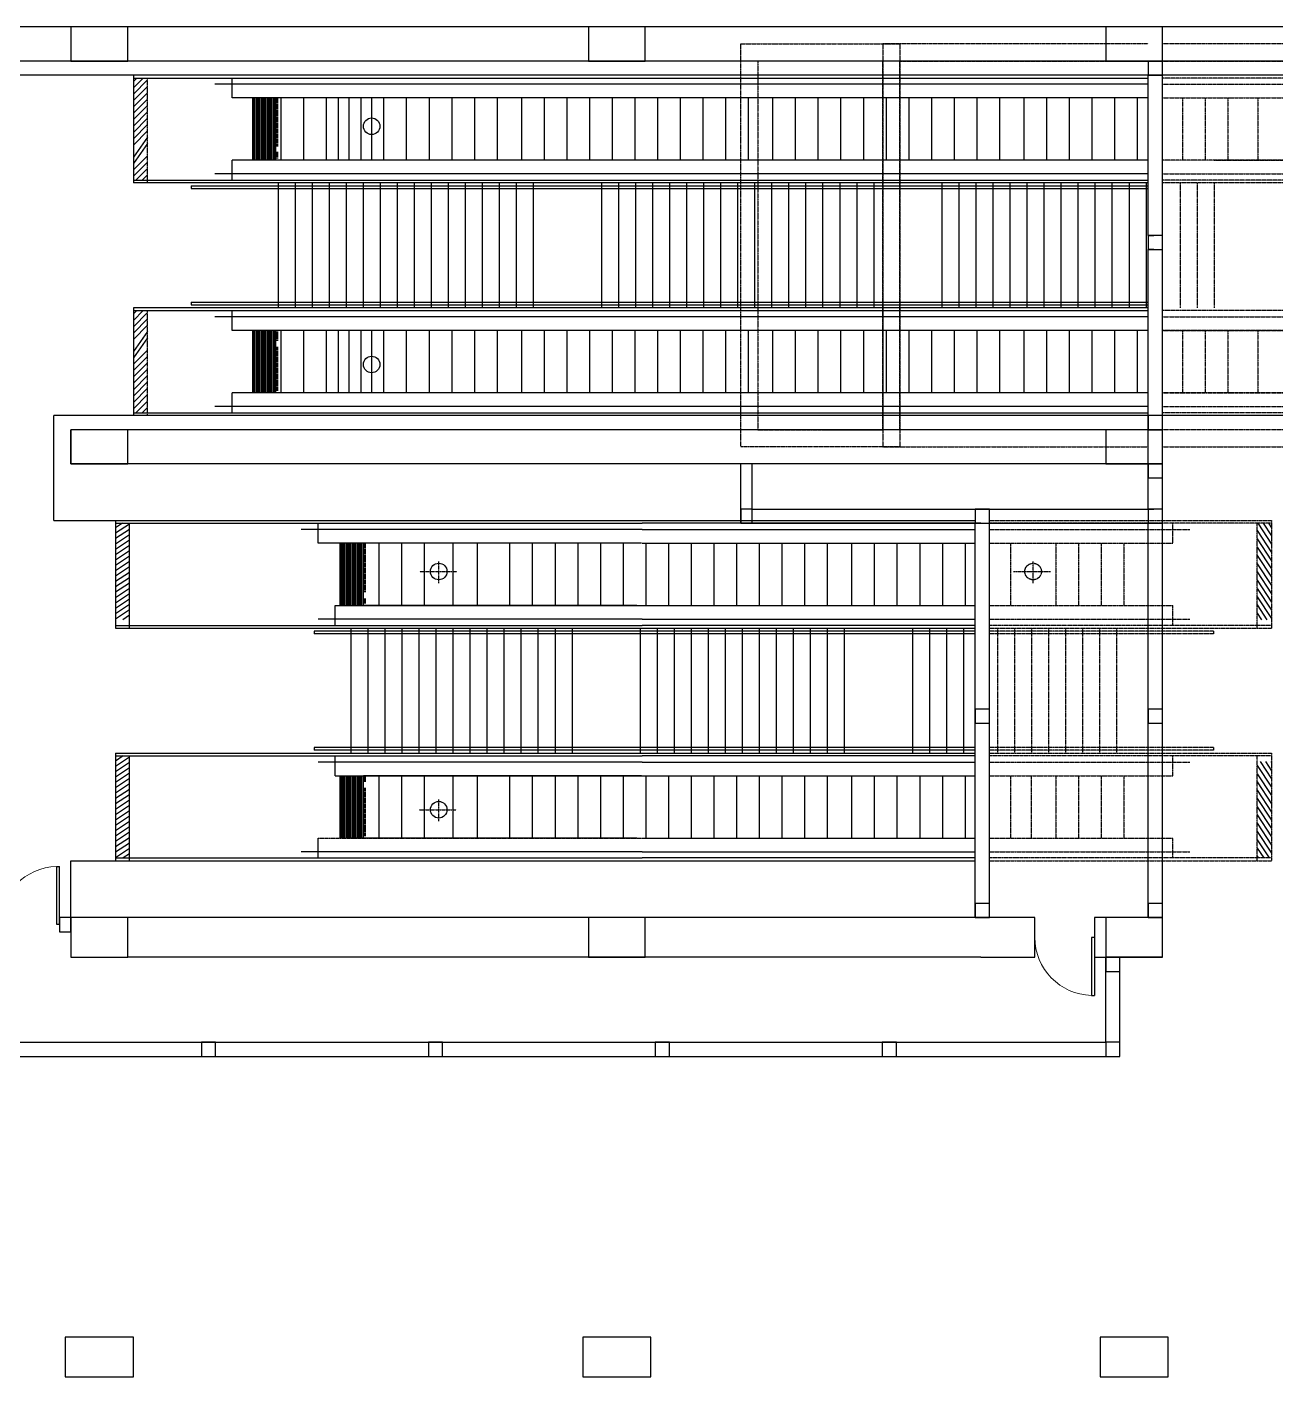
# Model space of a CAD drawing. Header units: metres. Extents: x -107920 to 223280, y -14950 to 38746.
# Drawn here: x 36105 to 58121, y 9950 to 33750 of the extents above; entities that cross this region are included whole.
import ezdxf

# ---------------------------------------------------------------- set-up
doc = ezdxf.new("R2010")
doc.units = ezdxf.units.M
doc.linetypes.add('CENTER', pattern=[2, 1.25, -0.25, 0.25, -0.25])
doc.linetypes.add('DASH', pattern=[0.35, 0.25, -0.1])
for name, color, linetype in [('06A_结构柱', 4, 'Continuous'), ('07_结构墙体', 4, 'Continuous'), ('07A_墙体', 4, 'Continuous'), ('07A_结构墙', 5, 'Continuous'), ('0BV3', 3, 'Continuous'), ('10A_扶手栏杆', 220, 'Continuous'), ('10A_楼梯', 85, 'Continuous'), ('10A_自动扶梯', 190, 'Continuous'), ('14A_离壁墙、装修线', 150, 'Continuous'), ('center', 252, 'CENTER'), ('HATCH', 8, 'Continuous'), ('WALL', 5, 'Continuous')]:
    doc.layers.add(name, color=color, linetype=linetype)

msp = doc.modelspace()

# ---------------------------------------------------------------- linework, layer by layer
for p, q in [((36628, 18949), (36680, 18949)), ((36628, 17925), (36628, 18949)), ((36680, 17925), (36680, 18949)), ((36680, 17925), (36628, 17925)), ((54868, 17700), (54867, 16676)), ((54920, 17700), (54868, 17700)), ((54920, 17700), (54920, 16676)), ((54867, 16676), (54920, 16676))]:
    msp.add_line(p, q)
at = {"lineweight": 13}
msp.add_ellipse((36654, 17925), major_axis=(724, 724), ratio=1, start_param=0.811042, end_param=2.356194, dxfattribs=at)
at = {"lineweight": 13, "extrusion": (0, 0, -1)}
msp.add_ellipse((54894, 17700), major_axis=(-724, 724), ratio=1, start_param=3.952649, end_param=5.497801, dxfattribs=at)
at = {"layer": '06A_结构柱'}
for p, q in [((37880, 33750, 0), (36880, 33750, 0)), ((36880, 33750, 0), (36880, 33150, 0)), ((37880, 33150, 0), (37880, 33750, 0)), ((47000, 33750, 0), (46000, 33750, 0)), ((46000, 33750, 0), (46000, 33150, 0)), ((47000, 33150, 0), (47000, 33750, 0)), ((56120, 33750, 0), (55120, 33750, 0)), ((55120, 33750, 0), (55120, 33150, 0)), ((56120, 33150, 0), (56120, 33750, 0)), ((36880, 33150, 0), (37880, 33150, 0)), ((46000, 33150, 0), (47000, 33150, 0)), ((55120, 33150, 0), (56120, 33150, 0)), ((56120, 33150), (55870, 33150)), ((55870, 33150), (55870, 32900)), ((56120, 32900), (56120, 33150)), ((55870, 32900), (56120, 32900)), ((56120, 30075), (55870, 30075)), ((55870, 30075), (55870, 29825)), ((56120, 29825), (56120, 30075)), ((55870, 29825), (56120, 29825)), ((56120, 26900), (55870, 26900)), ((55870, 26900), (55870, 26650)), ((56120, 26650), (56120, 26900)), ((37880, 26650, 0), (36880, 26650, 0)), ((36880, 26650, 0), (36880, 26050, 0)), ((37880, 26050, 0), (37880, 26650, 0)), ((56120, 26650, 0), (55120, 26650, 0)), ((55120, 26650, 0), (55120, 26050, 0)), ((55870, 26650), (56120, 26650)), ((56120, 26050, 0), (56120, 26650, 0)), ((36880, 26050, 0), (37880, 26050, 0)), ((55120, 26050, 0), (56120, 26050, 0)), ((56120, 26050), (55870, 26050)), ((55870, 26050), (55870, 25800)), ((56120, 25800), (56120, 26050)), ((55870, 25800), (56120, 25800)), ((48889, 25250), (48689, 25250)), ((48689, 25250), (48689, 25000)), ((48889, 25000), (48889, 25250)), ((53070, 25250), (52820, 25250)), ((52820, 25250), (52820, 25000)), ((53070, 25000), (53070, 25250)), ((56120, 25250), (55870, 25250)), ((55870, 25250), (55870, 25000)), ((56120, 25000), (56120, 25250)), ((48689, 25000), (48889, 25000)), ((52820, 25000), (53070, 25000)), ((55870, 25000), (56120, 25000)), ((53070, 21725), (52820, 21725)), ((52820, 21725), (52820, 21475)), ((53070, 21475), (53070, 21725)), ((56120, 21725), (55870, 21725)), ((55870, 21725), (55870, 21475)), ((56120, 21475), (56120, 21725)), ((52820, 21475), (53070, 21475)), ((55870, 21475), (56120, 21475)), ((53070, 18300), (52820, 18300)), ((52820, 18300), (52820, 18050)), ((53070, 18050), (53070, 18300)), ((56120, 18300), (55870, 18300)), ((55870, 18300), (55870, 18050)), ((56120, 18050), (56120, 18300)), ((36880, 18050), (36680, 18050)), ((36680, 18050), (36680, 17800)), ((36880, 17800), (36880, 18050)), ((37880, 18050, 0), (36880, 18050, 0)), ((36880, 18050, 0), (36880, 17350, 0)), ((37880, 17350, 0), (37880, 18050, 0)), ((47000, 18050, 0), (46000, 18050, 0)), ((46000, 18050, 0), (46000, 17350, 0)), ((47000, 17350, 0), (47000, 18050, 0)), ((52820, 18050), (53070, 18050)), ((56120, 18050, 0), (55120, 18050, 0)), ((55120, 18050, 0), (55120, 17350, 0)), ((55870, 18050), (56120, 18050)), ((56120, 17350, 0), (56120, 18050, 0)), ((36680, 17800), (36880, 17800)), ((36880, 17350, 0), (37880, 17350, 0)), ((46000, 17350, 0), (47000, 17350, 0)), ((55370, 17350), (55120, 17350)), ((55120, 17350), (55120, 17100)), ((55120, 17350, 0), (56120, 17350, 0)), ((55370, 17100), (55370, 17350)), ((55120, 17100), (55370, 17100)), ((39430, 15850), (39180, 15850)), ((39180, 15850), (39180, 15600)), ((39430, 15600), (39430, 15850)), ((43430, 15850), (43180, 15850)), ((43180, 15850), (43180, 15600)), ((43430, 15600), (43430, 15850)), ((47430, 15850), (47180, 15850)), ((47180, 15850), (47180, 15600)), ((47430, 15600), (47430, 15850)), ((51430, 15850), (51180, 15850)), ((51180, 15850), (51180, 15600)), ((51430, 15600), (51430, 15850)), ((55370, 15850), (55120, 15850)), ((55120, 15850), (55120, 15600)), ((55370, 15600), (55370, 15850)), ((39180, 15600), (39430, 15600)), ((43180, 15600), (43430, 15600)), ((47180, 15600), (47430, 15600)), ((51180, 15600), (51430, 15600)), ((55120, 15600), (55370, 15600)), ((37980, 10650, 0), (36780, 10650, 0)), ((36780, 10650, 0), (36780, 9950, 0)), ((37980, 9950, 0), (37980, 10650, 0)), ((47100, 10650, 0), (45900, 10650, 0)), ((45900, 10650, 0), (45900, 9950, 0)), ((47100, 9950, 0), (47100, 10650, 0)), ((56220, 10650, 0), (55020, 10650, 0)), ((55020, 10650, 0), (55020, 9950, 0)), ((56220, 9950, 0), (56220, 10650, 0)), ((36780, 9950, 0), (37980, 9950, 0)), ((45900, 9950, 0), (47100, 9950, 0)), ((55020, 9950, 0), (56220, 9950, 0))]:
    msp.add_line(p, q, dxfattribs=at)
at = {"layer": '07_结构墙体', "linetype": 'DASH'}
for p, q in [((55870, 33450), (51189, 33450)), ((51189, 33450), (51189, 26350)), ((51489, 26650), (51489, 33150)), ((51489, 33150), (55870, 33150)), ((55870, 26650), (51489, 26650)), ((51189, 26350), (55870, 26350))]:
    msp.add_line(p, q, dxfattribs=at)
at = {"layer": '07_结构墙体', "color": 8, "linetype": 'DASH'}
for p, q in [((67189, 33450), (56120, 33450)), ((56120, 33150), (67189, 33150)), ((67189, 26650), (56120, 26650)), ((56120, 26350), (67189, 26350))]:
    msp.add_line(p, q, dxfattribs=at)
at = {"layer": '07A_墙体', "linetype": 'DASH'}
for p, q in [((48689, 26350), (48689, 33450)), ((48689, 33450), (51489, 33450)), ((51489, 33450), (51489, 26350)), ((51189, 33150), (48989, 33150)), ((48989, 33150), (48989, 26650)), ((51189, 26650), (51189, 33150)), ((51489, 26650), (51489, 29350)), ((51189, 29050), (51189, 26650)), ((48989, 28900), (48989, 28900)), ((48989, 26650), (51189, 26650)), ((50174, 26650, 4000), (51189, 26650)), ((48689, 26350), (48689, 26350)), ((51489, 26350), (48689, 26350))]:
    msp.add_line(p, q, dxfattribs=at)
at = {"layer": '07A_墙体'}
for p, q in [((55870, 33150), (55870, 33150)), ((55870, 33150), (55970, 33150)), ((55870, 33150), (55870, 33150)), ((56120, 33050), (56120, 33150)), ((55870, 30075), (55870, 32900)), ((55970, 32900), (55870, 32900)), ((55870, 32900), (55870, 32900)), ((56120, 29975), (56120, 33050)), ((55870, 30075), (55970, 30075)), ((55970, 29825), (55870, 29825)), ((55870, 26050), (55870, 29825)), ((56120, 26050), (56120, 29975)), ((48689, 25250), (48689, 26050)), ((48889, 25250), (48889, 26050)), ((55870, 26050), (55870, 26050)), ((55870, 25800), (55870, 26050)), ((55870, 26050), (55870, 26050)), ((56120, 25950), (56120, 26050)), ((56120, 25150), (56120, 25950)), ((55870, 25250), (55870, 25800)), ((55870, 25800), (55870, 25800)), ((48689, 25000), (48689, 25250)), ((48889, 25250), (52820, 25250)), ((52920, 25250), (52820, 25250)), ((52820, 25250), (52920, 25250)), ((52920, 25250), (55870, 25250)), ((55870, 25250), (55870, 25250)), ((55870, 25250), (55970, 25250)), ((48789, 25000), (48689, 25000)), ((48789, 25000), (52820, 25000)), ((52920, 25000), (52820, 25000)), ((52820, 18050), (52820, 25000)), ((53070, 25000), (55870, 25000)), ((53070, 18050), (53070, 25000)), ((55970, 25000), (55870, 25000)), ((55870, 25000), (55870, 25000)), ((55870, 18050), (55870, 25000)), ((56120, 18050), (56120, 25150)), ((36880, 18050), (36680, 18050)), ((36680, 18050), (36680, 17800)), ((36880, 17800), (36880, 18050)), ((36680, 17800), (36880, 17800)), ((55120, 15850), (55120, 17350)), ((55370, 15600), (55370, 17350)), ((35430, 15850), (55120, 15850)), ((35280, 15600), (55370, 15600))]:
    msp.add_line(p, q, dxfattribs=at)
at = {"layer": '07A_结构墙'}
for p, q in [((55970, 33750), (19540, 33750)), ((77910, 33750), (55970, 33750)), ((55970, 33150), (19540, 33150)), ((77910, 33150), (55970, 33150)), ((48789, 26650), (36880, 26650)), ((36880, 26050), (36880, 26650)), ((55870, 26650), (48789, 26650)), ((48789, 26050), (36880, 26050)), ((55870, 26050), (48789, 26050))]:
    msp.add_line(p, q, dxfattribs=at)
at = {"layer": '0BV3'}
for p, q in [((41620, 24650, 0), (41620, 23550, 0)), ((41620, 20550, 0), (41620, 19450, 0))]:
    msp.add_line(p, q, dxfattribs=at)
at = {"layer": '10A_扶手栏杆', "lineweight": -2, "extrusion": (-3.1856e-10, -0.000307493, 1)}
for p, q in [((39000, 30950, 0), (55870, 30950, 0)), ((39000, 30950, 0), (39000, 30900, 0)), ((39000, 30900, 0), (55870, 30900, 0)), ((39000, 28900, 0), (55870, 28900, 0)), ((39000, 28900, 0), (39000, 28850, 0)), ((39000, 28850, 0), (55870, 28850, 0))]:
    msp.add_line(p, q, dxfattribs=at)
at = {"layer": '10A_扶手栏杆', "lineweight": -2, "extrusion": (3.14315e-10, -0.000307493, 1)}
for p, q in [((43897, 23100, 0), (41168, 23100, 0)), ((52820, 23100, 0), (43897, 23100, 0)), ((43897, 23050, 0), (41168, 23050, 0)), ((52820, 23050, 0), (43897, 23050, 0)), ((43897, 21050, 0), (41168, 21050, 0)), ((43897, 21000, 0), (41168, 21000, 0)), ((52820, 21050, 0), (43897, 21050, 0)), ((52820, 21000, 0), (43897, 21000, 0))]:
    msp.add_line(p, q, dxfattribs=at)
at = {"layer": '10A_扶手栏杆', "lineweight": -2}
for p, q in [((41168, 23100, 0), (41168, 23050, 0)), ((41168, 21050, 0), (41168, 21000, 0))]:
    msp.add_line(p, q, dxfattribs=at)
at = {"layer": '10A_扶手栏杆', "color": 8, "linetype": 'DASH', "lineweight": -2, "extrusion": (3.14315e-10, -0.000307493, 1)}
for p, q in [((57020, 23100, 0), (53070, 23100, 0)), ((53212, 23150, 0), (53212, 20950, 0)), ((53512, 23150, 0), (53512, 20950, 0)), ((53812, 23150, 0), (53812, 20950, 0)), ((54112, 23150, 0), (54112, 20950, 0)), ((54412, 23150, 0), (54412, 20950, 0)), ((54712, 23150, 0), (54712, 20950, 0)), ((55012, 23150, 0), (55012, 20950, 0)), ((55312, 23150, 0), (55312, 20950, 0)), ((57020, 23100, 0), (57020, 23050, 0)), ((57020, 23050, 0), (53070, 23050, 0)), ((57020, 21050, 0), (53070, 21050, 0)), ((57020, 21000, 0), (53070, 21000, 0)), ((57020, 21050, 0), (57020, 21000, 0))]:
    msp.add_line(p, q, dxfattribs=at)
at = {"layer": '10A_扶手栏杆', "color": 8, "linetype": 'DASH', "lineweight": -2}
for p, q in [((53070, 20950, 0), (55110, 20950, 0)), ((53070, 20950, 0), (58040, 20950, 0)), ((58040, 20950, 0), (58040, 19050, 0)), ((58040, 20900, 0), (53070, 20900, 0)), ((53070, 20790, 0), (56603, 20790, 0)), ((56301, 20550, 0), (56301, 20900, 0)), ((57790, 19050, 0), (57790, 20900, 0)), ((53070, 20550, 0), (56301, 20550, 0)), ((53070, 20550, 0), (54979, 20550, 0)), ((53440, 20550, 0), (53440, 19450, 0)), ((53808, 20550, 0), (53808, 19450, 0)), ((54240, 20550, 0), (54240, 19450, 0)), ((54640, 20550, 0), (54640, 19450, 0)), ((55040, 20550, 0), (55040, 19450, 0)), ((55440, 20550, 0), (55440, 19450, 0)), ((53070, 19450, 0), (56301, 19450, 0)), ((53070, 19450, 0), (54980, 19450, 0)), ((56301, 19100, 0), (56301, 19450, 0)), ((53070, 19210, 0), (56603, 19210, 0)), ((58040, 19100, 0), (53070, 19100, 0)), ((53070, 19050, 0), (58040, 19050, 0))]:
    msp.add_line(p, q, dxfattribs=at)
at = {"layer": '10A_扶手栏杆', "color": 8, "linetype": 'Continuous', "lineweight": -2}
for p, q in [((57790, 20732, 0), (58040, 20347, 0)), ((57841, 20800, 0), (58040, 20493, 0)), ((57935, 20800, 0), (58040, 20638, 0)), ((58030, 20800, 0), (58040, 20784, 0)), ((57790, 20586, 0), (58040, 20201, 0)), ((57790, 20440, 0), (58040, 20056, 0)), ((57790, 20295, 0), (58040, 19910, 0)), ((57790, 20149, 0), (58040, 19764, 0)), ((57790, 20003, 0), (58040, 19619, 0)), ((57790, 19858, 0), (58040, 19473, 0)), ((57790, 19712, 0), (58040, 19327, 0)), ((57790, 19566, 0), (58040, 19182, 0)), ((57790, 19421, 0), (57999, 19100, 0)), ((57790, 19275, 0), (57904, 19100, 0)), ((57790, 19129, 0), (57809, 19100, 0))]:
    msp.add_line(p, q, dxfattribs=at)
at = {"layer": '10A_楼梯', "color": 252}
for p, q in [((67189, 32900, 0), (19990, 32900, 0)), ((67189, 32900, 0), (19990, 32900, 0)), ((67189, 26900, 0), (56120, 26900, 0)), ((67189, 26900, 0), (56120, 26900, 0))]:
    msp.add_line(p, q, dxfattribs=at)
at = {"layer": '10A_楼梯', "lineweight": -2, "extrusion": (-3.1856e-10, -0.000307493, 1)}
for p, q in [((40530, 31000, 0), (40530, 28800, 0)), ((40530, 31000, 0), (40530, 28800, 0)), ((40830, 31000, 0), (40830, 28800, 0)), ((41130, 31000, 0), (41130, 28800, 0)), ((41430, 31000, 0), (41430, 28800, 0)), ((41730, 31000, 0), (41730, 28800, 0)), ((42030, 31000, 0), (42030, 28800, 0)), ((42330, 31000, 0), (42330, 28800, 0)), ((42630, 31000, 0), (42630, 28800, 0)), ((42930, 31000, 0), (42930, 28800, 0)), ((43230, 31000, 0), (43230, 28800, 0)), ((43530, 31000, 0), (43530, 28800, 0)), ((43830, 31000, 0), (43830, 28800, 0)), ((44130, 31000, 0), (44130, 28800, 0)), ((44430, 31000, 0), (44430, 28800, 0)), ((44730, 31000, 0), (44730, 28800, 0)), ((45030, 31000, 0), (45030, 28800, 0)), ((46230, 31000, 0), (46230, 28800, 0)), ((46230, 31000, 0), (46230, 28800, 0)), ((46530, 31000, 0), (46530, 28800, 0)), ((46830, 31000, 0), (46830, 28800, 0)), ((47130, 31000, 0), (47130, 28800, 0)), ((47430, 31000, 0), (47430, 28800, 0)), ((47730, 31000, 0), (47730, 28800, 0)), ((48030, 31000, 0), (48030, 28800, 0)), ((48330, 31000, 0), (48330, 28800, 0)), ((48630, 31000, 0), (48630, 28800, 0)), ((48930, 31000, 0), (48930, 28800, 0)), ((49230, 31000, 0), (49230, 28800, 0)), ((49530, 31000, 0), (49530, 28800, 0)), ((49830, 31000, 0), (49830, 28800, 0)), ((50130, 31000, 0), (50130, 28800, 0)), ((50430, 31000, 0), (50430, 28800, 0)), ((50730, 31000, 0), (50730, 28800, 0)), ((51030, 31000, 0), (51030, 28800, 0)), ((52230, 31000, 0), (52230, 28800, 0)), ((52230, 31000, 0), (52230, 28800, 0)), ((52530, 31000, 0), (52530, 28800, 0)), ((52830, 31000, 0), (52830, 28800, 0)), ((53130, 31000, 0), (53130, 28800, 0)), ((53430, 31000, 0), (53430, 28800, 0)), ((53730, 31000, 0), (53730, 28800, 0)), ((54030, 31000, 0), (54030, 28800, 0)), ((54330, 31000, 0), (54330, 28800, 0)), ((54630, 31000, 0), (54630, 28800, 0)), ((54930, 31000, 0), (54930, 28800, 0)), ((55230, 31000, 0), (55230, 28800, 0)), ((55530, 31000, 0), (55530, 28800, 0)), ((55830, 31000, 0), (55830, 28800, 0))]:
    msp.add_line(p, q, dxfattribs=at)
at = {"layer": '10A_楼梯', "color": 252, "linetype": 'DASH', "lineweight": -2, "extrusion": (-3.1856e-10, -0.000307493, 1)}
for p, q in [((56430, 31000, 0), (56430, 28800, 0)), ((56730, 31000, 0), (56730, 28800, 0)), ((57030, 31000, 0), (57030, 28800, 0))]:
    msp.add_line(p, q, dxfattribs=at)
at = {"layer": '10A_楼梯', "lineweight": -2, "extrusion": (3.14315e-10, -0.000307493, 1)}
for p, q in [((41812, 23150, 0), (41812, 20950, 0)), ((42112, 23150, 0), (42112, 20950, 0)), ((42412, 23150, 0), (42412, 20950, 0)), ((42712, 23150, 0), (42712, 20950, 0)), ((43012, 23150, 0), (43012, 20950, 0)), ((43312, 23150, 0), (43312, 20950, 0)), ((43612, 23150, 0), (43612, 20950, 0)), ((43912, 23150, 0), (43912, 20950, 0)), ((44212, 23150, 0), (44212, 20950, 0)), ((44512, 23150, 0), (44512, 20950, 0)), ((44812, 23150, 0), (44812, 20950, 0)), ((45112, 23150, 0), (45112, 20950, 0)), ((45412, 23150, 0), (45412, 20950, 0)), ((45712, 23150, 0), (45712, 20950, 0)), ((46912, 23150, 0), (46912, 20950, 0)), ((47212, 23150, 0), (47212, 20950, 0)), ((47512, 23150, 0), (47512, 20950, 0)), ((47812, 23150, 0), (47812, 20950, 0)), ((48112, 23150, 0), (48112, 20950, 0)), ((48412, 23150, 0), (48412, 20950, 0)), ((48712, 23150, 0), (48712, 20950, 0)), ((49012, 23150, 0), (49012, 20950, 0)), ((49312, 23150, 0), (49312, 20950, 0)), ((49612, 23150, 0), (49612, 20950, 0)), ((49912, 23150, 0), (49912, 20950, 0)), ((50212, 23150, 0), (50212, 20950, 0)), ((50512, 23150, 0), (50512, 20950, 0)), ((51712, 23150, 0), (51712, 20950, 0)), ((52012, 23150, 0), (52012, 20950, 0)), ((52312, 23150, 0), (52312, 20950, 0)), ((52612, 23150, 0), (52612, 20950, 0))]:
    msp.add_line(p, q, dxfattribs=at)
at = {"layer": '10A_自动扶梯'}
for p, q in [((55920, 32900, 0), (37980, 32900, 0)), ((37980, 32900, 0), (37980, 31000, 0)), ((37980, 32850, 0), (55870, 32850, 0)), ((39719, 32500, 0), (39719, 32850, 0)), ((55920, 32900, 0), (40910, 32900, 0)), ((55870, 32740, 0), (39417, 32740, 0)), ((55870, 32500, 0), (39719, 32500, 0)), ((40580, 32500, 0), (40580, 31400, 0)), ((40980, 32500, 0), (40980, 31400, 0)), ((55870, 32500, 0), (41041, 32500, 0)), ((41380, 32500, 0), (41380, 31400, 0)), ((41591, 32500, 0), (41591, 31400, 0)), ((41780, 32500, 0), (41780, 31400, 0)), ((41991, 32500, 0), (41991, 31400, 0)), ((42180, 32500, 0), (42180, 31400, 0)), ((42391, 32500, 0), (42391, 31400, 0)), ((42791, 32500, 0), (42791, 31400, 0)), ((43191, 32500, 0), (43191, 31400, 0)), ((43591, 32500, 0), (43591, 31400, 0)), ((43991, 32500, 0), (43991, 31400, 0)), ((44391, 32500, 0), (44391, 31400, 0)), ((44819, 32500, 0), (44819, 31400, 0)), ((45219, 32500, 0), (45219, 31400, 0)), ((45619, 32500, 0), (45619, 31400, 0)), ((46019, 32500, 0), (46019, 31400, 0)), ((46419, 32500, 0), (46419, 31400, 0)), ((46819, 32500, 0), (46819, 31400, 0)), ((47219, 32500, 0), (47219, 31400, 0)), ((47619, 32500, 0), (47619, 31400, 0)), ((48019, 32500, 0), (48019, 31400, 0)), ((48419, 32500, 0), (48419, 31400, 0)), ((48819, 32500, 0), (48819, 31400, 0)), ((49247, 32500, 0), (49247, 31400, 0)), ((49647, 32500, 0), (49647, 31400, 0)), ((50047, 32500, 0), (50047, 31400, 0)), ((50447, 32500, 0), (50447, 31400, 0)), ((50847, 32500, 0), (50847, 31400, 0)), ((51247, 32500, 0), (51247, 31400, 0)), ((51647, 32500, 0), (51647, 31400, 0)), ((52047, 32500, 0), (52047, 31400, 0)), ((52447, 32500, 0), (52447, 31400, 0)), ((52847, 32500, 0), (52847, 31400, 0)), ((53247, 32500, 0), (53247, 31400, 0)), ((53674, 32500, 0), (53674, 31400, 0)), ((54074, 32500, 0), (54074, 31400, 0)), ((54474, 32500, 0), (54474, 31400, 0)), ((54874, 32500, 0), (54874, 31400, 0)), ((55274, 32500, 0), (55274, 31400, 0)), ((55674, 32500, 0), (55674, 31400, 0)), ((55870, 31400, 0), (39719, 31400, 0)), ((39719, 31050, 0), (39719, 31400, 0)), ((55870, 31400, 0), (41040, 31400, 0)), ((37980, 31050, 0), (55870, 31050, 0)), ((55870, 31000, 0), (37980, 31000, 0)), ((55870, 31160, 0), (39417, 31160, 0)), ((55870, 28800, 0), (37980, 28800, 0)), ((37980, 28800, 0), (37980, 26900, 0)), ((55870, 28800, 0), (40910, 28800, 0)), ((37980, 28750, 0), (55870, 28750, 0)), ((55870, 28640, 0), (39417, 28640, 0)), ((39719, 28400, 0), (39719, 28750, 0)), ((55870, 28400, 0), (39719, 28400, 0)), ((40580, 28400, 0), (40580, 27300, 0)), ((40980, 28400, 0), (40980, 27300, 0)), ((55870, 28400, 0), (41041, 28400, 0)), ((41380, 28400, 0), (41380, 27300, 0)), ((41591, 28400, 0), (41591, 27300, 0)), ((41780, 28400, 0), (41780, 27300, 0)), ((41991, 28400, 0), (41991, 27300, 0)), ((42180, 28400, 0), (42180, 27300, 0)), ((42391, 28400, 0), (42391, 27300, 0)), ((42791, 28400, 0), (42791, 27300, 0)), ((43191, 28400, 0), (43191, 27300, 0)), ((43591, 28400, 0), (43591, 27300, 0)), ((43991, 28400, 0), (43991, 27300, 0)), ((44391, 28400, 0), (44391, 27300, 0)), ((44819, 28400, 0), (44819, 27300, 0)), ((45219, 28400, 0), (45219, 27300, 0)), ((45619, 28400, 0), (45619, 27300, 0)), ((46019, 28400, 0), (46019, 27300, 0)), ((46419, 28400, 0), (46419, 27300, 0)), ((46819, 28400, 0), (46819, 27300, 0)), ((47219, 28400, 0), (47219, 27300, 0)), ((47619, 28400, 0), (47619, 27300, 0)), ((48019, 28400, 0), (48019, 27300, 0)), ((48419, 28400, 0), (48419, 27300, 0)), ((48819, 28400, 0), (48819, 27300, 0)), ((49247, 28400, 0), (49247, 27300, 0)), ((49647, 28400, 0), (49647, 27300, 0)), ((50047, 28400, 0), (50047, 27300, 0)), ((50447, 28400, 0), (50447, 27300, 0)), ((50847, 28400, 0), (50847, 27300, 0)), ((51247, 28400, 0), (51247, 27300, 0)), ((51647, 28400, 0), (51647, 27300, 0)), ((52047, 28400, 0), (52047, 27300, 0)), ((52447, 28400, 0), (52447, 27300, 0)), ((52847, 28400, 0), (52847, 27300, 0)), ((53247, 28400, 0), (53247, 27300, 0)), ((53674, 28400, 0), (53674, 27300, 0)), ((54074, 28400, 0), (54074, 27300, 0)), ((54474, 28400, 0), (54474, 27300, 0)), ((54874, 28400, 0), (54874, 27300, 0)), ((55274, 28400, 0), (55274, 27300, 0)), ((55674, 28400, 0), (55674, 27300, 0)), ((55870, 27300, 0), (39719, 27300, 0)), ((39719, 26950, 0), (39719, 27300, 0)), ((55870, 27300, 0), (41040, 27300, 0)), ((37980, 26950, 0), (55870, 26950, 0)), ((55870, 26900, 0), (37980, 26900, 0)), ((55870, 27060, 0), (39417, 27060, 0)), ((37662, 25050, 0), (42657, 25050, 0)), ((37662, 25050, 0), (37662, 23150, 0)), ((37662, 25000, 0), (42657, 25000, 0)), ((37912, 23150, 0), (37912, 25000, 0)), ((41239, 24650, 0), (41239, 25000, 0)), ((42657, 25050, 0), (52820, 25050, 0)), ((42657, 25050, 0), (52820, 25050, 0)), ((42657, 25000, 0), (46946, 25000, 0)), ((46946, 25050, 0), (52820, 25050, 0)), ((52820, 25000, 0), (46946, 25000, 0)), ((42657, 24890, 0), (40935, 24890, 0)), ((46946, 24890, 0), (42657, 24890, 0)), ((46946, 24890, 0), (52820, 24890, 0)), ((46936, 24650, 0), (41239, 24650, 0)), ((42308, 24650, 0), (42308, 23550, 0)), ((42708, 24650, 0), (42708, 23550, 0)), ((43108, 24650, 0), (43108, 23550, 0)), ((43609, 24650, 0), (43609, 23550, 0)), ((44040, 24650, 0), (44040, 23550, 0)), ((44612, 24650, 0), (44612, 23550, 0)), ((45012, 24650, 0), (45012, 23550, 0)), ((45412, 24650, 0), (45412, 23550, 0)), ((45812, 24650, 0), (45812, 23550, 0)), ((46212, 24650, 0), (46212, 23550, 0)), ((46612, 24650, 0), (46612, 23550, 0)), ((46946, 24650, 0), (52820, 24650, 0)), ((46946, 24650, 0), (52820, 24650, 0)), ((47012, 24650, 0), (47012, 23550, 0)), ((47412, 24650, 0), (47412, 23550, 0)), ((47812, 24650, 0), (47812, 23550, 0)), ((48212, 24650, 0), (48212, 23550, 0)), ((48612, 24650, 0), (48612, 23550, 0)), ((49012, 24650, 0), (49012, 23550, 0)), ((49412, 24650, 0), (49412, 23550, 0)), ((49812, 24650, 0), (49812, 23550, 0)), ((50212, 24650, 0), (50212, 23550, 0)), ((50640, 24650, 0), (50640, 23550, 0)), ((51040, 24650, 0), (51040, 23550, 0)), ((51440, 24650, 0), (51440, 23550, 0)), ((51840, 24650, 0), (51840, 23550, 0)), ((52240, 24650, 0), (52240, 23550, 0)), ((52640, 24650, 0), (52640, 23550, 0)), ((41539, 23550, 0), (42657, 23550, 0)), ((41539, 23200, 0), (41539, 23550, 0)), ((42657, 23550, 0), (42038, 23550, 0)), ((46855, 23550, 0), (42657, 23550, 0)), ((42657, 23550, 0), (46946, 23550, 0)), ((46946, 23550, 0), (52820, 23550, 0)), ((46946, 23550, 0), (52820, 23550, 0)), ((37662, 23200, 0), (42657, 23200, 0)), ((37662, 23150, 0), (42657, 23150, 0)), ((42657, 23310, 0), (41235, 23310, 0)), ((46946, 23310, 0), (42657, 23310, 0)), ((42657, 23200, 0), (46946, 23200, 0)), ((42657, 23150, 0), (46946, 23150, 0)), ((46946, 23310, 0), (52820, 23310, 0)), ((52820, 23200, 0), (46946, 23200, 0)), ((46946, 23150, 0), (52820, 23150, 0)), ((37662, 20950, 0), (42657, 20950, 0)), ((37662, 20950, 0), (37662, 19050, 0)), ((42657, 20950, 0), (52820, 20950, 0)), ((46946, 20950, 0), (52820, 20950, 0)), ((37662, 20900, 0), (46946, 20900, 0)), ((37912, 19050, 0), (37912, 20900, 0)), ((42657, 20790, 0), (41235, 20790, 0)), ((41539, 20550, 0), (41539, 20900, 0)), ((46946, 20790, 0), (42657, 20790, 0)), ((52820, 20900, 0), (46946, 20900, 0)), ((46946, 20790, 0), (52820, 20790, 0)), ((41539, 20550, 0), (42657, 20550, 0)), ((42657, 20550, 0), (42039, 20550, 0)), ((42308, 20550, 0), (42308, 19450, 0)), ((46936, 20550, 0), (42657, 20550, 0)), ((42657, 20550, 0), (46946, 20550, 0)), ((42708, 20550, 0), (42708, 19450, 0)), ((43108, 20550, 0), (43108, 19450, 0)), ((43609, 20550, 0), (43609, 19450, 0)), ((44040, 20550, 0), (44040, 19450, 0)), ((44612, 20550, 0), (44612, 19450, 0)), ((45012, 20550, 0), (45012, 19450, 0)), ((45412, 20550, 0), (45412, 19450, 0)), ((45812, 20550, 0), (45812, 19450, 0)), ((46212, 20550, 0), (46212, 19450, 0)), ((46612, 20550, 0), (46612, 19450, 0)), ((46946, 20550, 0), (52820, 20550, 0)), ((46946, 20550, 0), (52820, 20550, 0)), ((47012, 20550, 0), (47012, 19450, 0)), ((47412, 20550, 0), (47412, 19450, 0)), ((47812, 20550, 0), (47812, 19450, 0)), ((48212, 20550, 0), (48212, 19450, 0)), ((48612, 20550, 0), (48612, 19450, 0)), ((49012, 20550, 0), (49012, 19450, 0)), ((49412, 20550, 0), (49412, 19450, 0)), ((49812, 20550, 0), (49812, 19450, 0)), ((50212, 20550, 0), (50212, 19450, 0)), ((50640, 20550, 0), (50640, 19450, 0)), ((51040, 20550, 0), (51040, 19450, 0)), ((51440, 20550, 0), (51440, 19450, 0)), ((51840, 20550, 0), (51840, 19450, 0)), ((52240, 20550, 0), (52240, 19450, 0)), ((52640, 20550, 0), (52640, 19450, 0)), ((41239, 19100, 0), (41239, 19450, 0)), ((42657, 19450, 0), (41738, 19450, 0)), ((46855, 19450, 0), (42657, 19450, 0)), ((46946, 19450, 0), (52820, 19450, 0)), ((46946, 19450, 0), (52820, 19450, 0)), ((37662, 19100, 0), (42657, 19100, 0)), ((37662, 19050, 0), (42657, 19050, 0)), ((42657, 19210, 0), (40935, 19210, 0)), ((46946, 19210, 0), (42657, 19210, 0)), ((42657, 19100, 0), (46946, 19100, 0)), ((42657, 19050, 0), (46946, 19050, 0)), ((46946, 19210, 0), (52820, 19210, 0)), ((52820, 19100, 0), (46946, 19100, 0)), ((46946, 19050, 0), (52820, 19050, 0))]:
    msp.add_line(p, q, dxfattribs=at)
at = {"layer": '10A_自动扶梯', "color": 252}
for p, q in [((38040, 32850, 0), (37980, 32790, 0)), ((38152, 32850, 0), (37980, 32678, 0)), ((38230, 32816, 0), (37980, 32566, 0)), ((38230, 32703, 0), (37980, 32453, 0)), ((38230, 32591, 0), (37980, 32341, 0)), ((38230, 32479, 0), (37980, 32229, 0)), ((38230, 32367, 0), (37980, 32117, 0)), ((38230, 32254, 0), (37980, 32004, 0)), ((38230, 32142, 0), (37980, 31892, 0)), ((38230, 32030, 0), (37980, 31780, 0)), ((38230, 31918, 0), (37980, 31668, 0)), ((38230, 31805, 0), (37980, 31455, 0)), ((38230, 31693, 0), (37980, 31343, 0)), ((38230, 31481, 0), (37980, 31231, 0)), ((38230, 31369, 0), (37980, 31119, 0)), ((38230, 31256, 0), (38023, 31050, 0)), ((38230, 31144, 0), (38136, 31050, 0)), ((38040, 28750, 0), (37980, 28690, 0)), ((38152, 28750, 0), (37980, 28578, 0)), ((38230, 28716, 0), (37980, 28466, 0)), ((38230, 28603, 0), (37980, 28353, 0)), ((38230, 28491, 0), (37980, 28241, 0)), ((38230, 28379, 0), (37980, 28029, 0)), ((38230, 28267, 0), (37980, 27917, 0)), ((38230, 28054, 0), (37980, 27804, 0)), ((38230, 27942, 0), (37980, 27692, 0)), ((38230, 27830, 0), (37980, 27580, 0)), ((38230, 27718, 0), (37980, 27468, 0)), ((38230, 27605, 0), (37980, 27355, 0)), ((38230, 27493, 0), (37980, 27243, 0)), ((38230, 27381, 0), (37980, 27131, 0)), ((38230, 27269, 0), (37980, 27019, 0)), ((38230, 27156, 0), (38023, 26950, 0)), ((38230, 27044, 0), (38136, 26950, 0))]:
    msp.add_line(p, q, dxfattribs=at)
at = {"layer": '10A_自动扶梯', "linetype": 'DASH'}
for p, q in [((38230, 31000, 0), (38230, 32850, 0)), ((38230, 26900, 0), (38230, 28750, 0)), ((41239, 19450, 0), (46946, 19450, 0))]:
    msp.add_line(p, q, dxfattribs=at)
at = {"layer": '10A_自动扶梯', "color": 252, "linetype": 'DASH'}
for p, q in [((60297, 32850, 0), (56120, 32850, 0)), ((56120, 32740, 0), (60297, 32740, 0)), ((56120, 32500, 0), (61715, 32500, 0)), ((56474, 32500, 0), (56474, 31400, 0)), ((56874, 32500, 0), (56874, 31400, 0)), ((57274, 32500, 0), (57274, 31400, 0)), ((57802, 32500, 0), (57802, 31400, 0)), ((60297, 31400, 0), (56120, 31400, 0)), ((57031, 31400, 0), (60297, 31400, 0)), ((56120, 31160, 0), (60297, 31160, 0)), ((60297, 31050, 0), (56120, 31050, 0)), ((60297, 31000, 0), (56120, 31000, 0)), ((65687, 28750, 0), (56120, 28750, 0)), ((56120, 28640, 0), (60297, 28640, 0)), ((56120, 28400, 0), (60297, 28400, 0)), ((60297, 28400, 0), (56120, 28400, 0)), ((56474, 28400, 0), (56474, 27300, 0)), ((56874, 28400, 0), (56874, 27300, 0)), ((57274, 28400, 0), (57274, 27300, 0)), ((57802, 28400, 0), (57802, 27300, 0)), ((56120, 27300, 0), (60297, 27300, 0)), ((61715, 27300, 0), (56120, 27300, 0)), ((56120, 27060, 0), (60297, 27060, 0)), ((60297, 26950, 0), (56120, 26950, 0)), ((60297, 26900, 0), (56120, 26900, 0))]:
    msp.add_line(p, q, dxfattribs=at)
at = {"layer": '10A_自动扶梯', "color": 8, "linetype": 'DASH'}
for p, q in [((53070, 25050, 0), (58040, 25050, 0)), ((53070, 25050, 0), (55110, 25050, 0)), ((58040, 25000, 0), (53070, 25000, 0)), ((56301, 24650, 0), (56301, 25000, 0)), ((57790, 23150, 0), (57790, 25000, 0)), ((58040, 25050, 0), (58040, 23150, 0)), ((53070, 24890, 0), (56603, 24890, 0)), ((53070, 24650, 0), (56301, 24650, 0)), ((53070, 24650, 0), (54979, 24650, 0)), ((53440, 24650, 0), (53440, 23550, 0)), ((54240, 24650, 0), (54240, 23550, 0)), ((54640, 24650, 0), (54640, 23550, 0)), ((55040, 24650, 0), (55040, 23550, 0)), ((55440, 24650, 0), (55440, 23550, 0)), ((53070, 23550, 0), (56301, 23550, 0)), ((53070, 23550, 0), (54980, 23550, 0)), ((56301, 23200, 0), (56301, 23550, 0)), ((53070, 23310, 0), (56603, 23310, 0)), ((58040, 23200, 0), (53070, 23200, 0)), ((53070, 23150, 0), (58040, 23150, 0))]:
    msp.add_line(p, q, dxfattribs=at)
at = {"layer": '10A_自动扶梯', "color": 8, "linetype": 'Continuous'}
for p, q in [((57801, 25000, 0), (58040, 24632, 0)), ((57896, 25000, 0), (58040, 24777, 0)), ((57990, 25000, 0), (58040, 24923, 0)), ((57790, 24871, 0), (58040, 24486, 0)), ((57790, 24725, 0), (58040, 24340, 0)), ((57790, 24579, 0), (58040, 24195, 0)), ((57790, 24434, 0), (58040, 24049, 0)), ((57790, 24288, 0), (58040, 23903, 0)), ((57790, 24142, 0), (58040, 23758, 0)), ((57790, 23997, 0), (58040, 23612, 0)), ((57790, 23851, 0), (58040, 23466, 0)), ((57790, 23705, 0), (58040, 23321, 0)), ((57790, 23560, 0), (57959, 23300, 0)), ((57790, 23414, 0), (57864, 23300, 0))]:
    msp.add_line(p, q, dxfattribs=at)
at = {"layer": '10A_自动扶梯'}
for centre in [(42180, 32000, 0), (42180, 27800, 0), (43362, 24150, 0), (43362, 19950, 0)]:
    msp.add_circle(centre, 146, dxfattribs=at)
at = {"layer": '10A_自动扶梯', "color": 8, "linetype": 'DASH'}
msp.add_circle((53840, 24150, 0), 146, dxfattribs=at)
at = {"layer": '14A_离壁墙、装修线'}
for p, q in [((36580, 25050, 0), (36580, 26900, 0)), ((55870, 26900, 0), (36580, 26900, 0)), ((36580, 25050, 0), (52820, 25050, 0)), ((36880, 18050), (36880, 19050, 0)), ((36880, 19050, 0), (52820, 19050, 0))]:
    msp.add_line(p, q, dxfattribs=at)
at = {"layer": 'center'}
for p, q in [((43362, 23947, 0), (43362, 24328, 0)), ((43027, 24150, 0), (43679, 24150, 0)), ((43362, 19747, 0), (43362, 20128, 0)), ((43015, 19950, 0), (43668, 19950, 0))]:
    msp.add_line(p, q, dxfattribs=at)
at = {"layer": 'center', "color": 8, "linetype": 'DASH'}
for p, q in [((53840, 23947, 0), (53840, 24328, 0)), ((53493, 24150, 0), (54145, 24150, 0))]:
    msp.add_line(p, q, dxfattribs=at)
at = {"layer": 'HATCH'}
for p, q in [((40077, 32500, 0), (40077, 31400, 0)), ((40092, 31400, 0), (40092, 32500, 0)), ((40117, 31400, 0), (40117, 32500, 0)), ((40142, 31400, 0), (40142, 32500, 0)), ((40167, 31400, 0), (40167, 32500, 0)), ((40192, 31400, 0), (40192, 32500, 0)), ((40217, 31400, 0), (40217, 32500, 0)), ((40242, 31400, 0), (40242, 32500, 0)), ((40267, 31400, 0), (40267, 32500, 0)), ((40292, 31400, 0), (40292, 32500, 0)), ((40317, 31400, 0), (40317, 32500, 0)), ((40342, 31400, 0), (40342, 32500, 0)), ((40367, 31400, 0), (40367, 32500, 0)), ((40392, 31400, 0), (40392, 32500, 0)), ((40417, 31400, 0), (40417, 32500, 0)), ((40442, 31400, 0), (40442, 32500, 0)), ((40467, 31400, 0), (40467, 32500, 0)), ((40492, 31400, 0), (40492, 32500, 0)), ((40534, 32485, 0), (40492, 32485, 0)), ((40534, 32460, 0), (40492, 32460, 0)), ((40534, 32435, 0), (40492, 32435, 0)), ((40534, 32410, 0), (40492, 32410, 0)), ((40534, 32385, 0), (40492, 32385, 0)), ((40534, 32360, 0), (40492, 32360, 0)), ((40534, 32335, 0), (40492, 32335, 0)), ((40534, 32310, 0), (40492, 32310, 0)), ((40534, 32285, 0), (40492, 32285, 0)), ((40534, 32260, 0), (40492, 32260, 0)), ((40534, 32250, 0), (40492, 32250, 0)), ((40534, 32235, 0), (40492, 32235, 0)), ((40534, 32225, 0), (40492, 32225, 0)), ((40534, 32210, 0), (40492, 32210, 0)), ((40534, 32200, 0), (40492, 32200, 0)), ((40534, 32175, 0), (40492, 32175, 0)), ((40534, 32150, 0), (40492, 32150, 0)), ((40534, 32125, 0), (40492, 32125, 0)), ((40534, 32100, 0), (40492, 32100, 0)), ((40534, 32075, 0), (40492, 32075, 0)), ((40534, 32050, 0), (40492, 32050, 0)), ((40534, 32025, 0), (40492, 32025, 0)), ((40534, 32000, 0), (40492, 32000, 0)), ((40534, 31975, 0), (40492, 31975, 0)), ((40534, 31950, 0), (40492, 31950, 0)), ((40534, 31925, 0), (40492, 31925, 0)), ((40534, 31900, 0), (40492, 31900, 0)), ((40534, 31875, 0), (40492, 31875, 0)), ((40534, 31850, 0), (40492, 31850, 0)), ((40534, 31825, 0), (40492, 31825, 0)), ((40534, 31800, 0), (40492, 31800, 0)), ((40534, 31775, 0), (40492, 31775, 0)), ((40534, 31750, 0), (40492, 31750, 0)), ((40534, 31725, 0), (40492, 31725, 0)), ((40534, 31700, 0), (40492, 31700, 0)), ((40534, 31675, 0), (40492, 31675, 0)), ((40534, 31650, 0), (40492, 31650, 0)), ((40534, 31540, 0), (40492, 31540, 0)), ((40534, 31515, 0), (40492, 31515, 0)), ((40534, 31490, 0), (40492, 31490, 0)), ((40534, 31465, 0), (40492, 31465, 0)), ((40534, 31440, 0), (40492, 31440, 0)), ((40077, 28400, 0), (40077, 27300, 0)), ((40092, 27300, 0), (40092, 28400, 0)), ((40117, 27300, 0), (40117, 28400, 0)), ((40142, 27300, 0), (40142, 28400, 0)), ((40167, 27300, 0), (40167, 28400, 0)), ((40192, 27300, 0), (40192, 28400, 0)), ((40217, 27300, 0), (40217, 28400, 0)), ((40242, 27300, 0), (40242, 28400, 0)), ((40267, 27300, 0), (40267, 28400, 0)), ((40292, 27300, 0), (40292, 28400, 0)), ((40317, 27300, 0), (40317, 28400, 0)), ((40342, 27300, 0), (40342, 28400, 0)), ((40367, 27300, 0), (40367, 28400, 0)), ((40392, 27300, 0), (40392, 28400, 0)), ((40417, 27300, 0), (40417, 28400, 0)), ((40442, 27300, 0), (40442, 28400, 0)), ((40467, 27300, 0), (40467, 28400, 0)), ((40492, 27300, 0), (40492, 28400, 0)), ((40534, 28385, 0), (40492, 28385, 0)), ((40534, 28360, 0), (40492, 28360, 0)), ((40534, 28350, 0), (40492, 28350, 0)), ((40534, 28335, 0), (40492, 28335, 0)), ((40534, 28325, 0), (40492, 28325, 0)), ((40534, 28310, 0), (40492, 28310, 0)), ((40534, 28300, 0), (40492, 28300, 0)), ((40534, 28275, 0), (40492, 28275, 0)), ((40534, 28250, 0), (40492, 28250, 0)), ((40534, 28225, 0), (40492, 28225, 0)), ((40534, 28100, 0), (40492, 28100, 0)), ((40534, 28075, 0), (40492, 28075, 0)), ((40534, 28050, 0), (40492, 28050, 0)), ((40534, 28025, 0), (40492, 28025, 0)), ((40534, 28000, 0), (40492, 28000, 0)), ((40534, 27975, 0), (40492, 27975, 0)), ((40534, 27950, 0), (40492, 27950, 0)), ((40534, 27925, 0), (40492, 27925, 0)), ((40534, 27900, 0), (40492, 27900, 0)), ((40534, 27875, 0), (40492, 27875, 0)), ((40534, 27850, 0), (40492, 27850, 0)), ((40534, 27825, 0), (40492, 27825, 0)), ((40534, 27800, 0), (40492, 27800, 0)), ((40534, 27775, 0), (40492, 27775, 0)), ((40534, 27750, 0), (40492, 27750, 0)), ((40534, 27725, 0), (40492, 27725, 0)), ((40534, 27700, 0), (40492, 27700, 0)), ((40534, 27675, 0), (40492, 27675, 0)), ((40534, 27650, 0), (40492, 27650, 0)), ((40534, 27625, 0), (40492, 27625, 0)), ((40534, 27600, 0), (40492, 27600, 0)), ((40534, 27575, 0), (40492, 27575, 0)), ((40534, 27550, 0), (40492, 27550, 0)), ((40534, 27525, 0), (40492, 27525, 0)), ((40534, 27500, 0), (40492, 27500, 0)), ((40534, 27490, 0), (40492, 27490, 0)), ((40534, 27465, 0), (40492, 27465, 0)), ((40534, 27440, 0), (40492, 27440, 0)), ((40534, 27415, 0), (40492, 27415, 0)), ((40534, 27390, 0), (40492, 27390, 0)), ((40534, 27365, 0), (40492, 27365, 0)), ((40534, 27340, 0), (40492, 27340, 0)), ((41634, 23550, 0), (41634, 24650, 0)), ((41659, 23550, 0), (41659, 24650, 0)), ((41684, 23550, 0), (41684, 24650, 0)), ((41709, 23550, 0), (41709, 24650, 0)), ((41734, 23550, 0), (41734, 24650, 0)), ((41759, 23550, 0), (41759, 24650, 0)), ((41784, 23550, 0), (41784, 24650, 0)), ((41809, 23550, 0), (41809, 24650, 0)), ((41834, 23550, 0), (41834, 24650, 0)), ((41859, 23550, 0), (41859, 24650, 0)), ((41884, 23550, 0), (41884, 24650, 0)), ((41909, 23550, 0), (41909, 24650, 0)), ((41934, 23550, 0), (41934, 24650, 0)), ((41959, 23550, 0), (41959, 24650, 0)), ((41984, 23550, 0), (41984, 24650, 0)), ((42009, 23550, 0), (42009, 24650, 0)), ((42034, 23550, 0), (42034, 24650, 0)), ((42077, 24635, 0), (42034, 24635, 0)), ((42077, 24610, 0), (42034, 24610, 0)), ((42077, 24585, 0), (42034, 24585, 0)), ((42077, 24560, 0), (42034, 24560, 0)), ((42077, 24535, 0), (42034, 24535, 0)), ((42077, 24510, 0), (42034, 24510, 0)), ((42077, 24485, 0), (42034, 24485, 0)), ((42077, 24460, 0), (42034, 24460, 0)), ((42077, 24435, 0), (42034, 24435, 0)), ((42077, 24410, 0), (42034, 24410, 0)), ((42077, 24400, 0), (42034, 24400, 0)), ((42077, 24385, 0), (42034, 24385, 0)), ((42077, 24375, 0), (42034, 24375, 0)), ((42077, 24360, 0), (42034, 24360, 0)), ((42077, 24350, 0), (42034, 24350, 0)), ((42077, 24325, 0), (42034, 24325, 0)), ((42077, 24300, 0), (42034, 24300, 0)), ((42077, 24275, 0), (42034, 24275, 0)), ((42077, 24250, 0), (42034, 24250, 0)), ((42077, 24225, 0), (42034, 24225, 0)), ((42077, 24200, 0), (42034, 24200, 0)), ((42077, 24175, 0), (42034, 24175, 0)), ((42077, 24150, 0), (42034, 24150, 0)), ((42077, 24125, 0), (42034, 24125, 0)), ((42077, 24100, 0), (42034, 24100, 0)), ((42077, 24075, 0), (42034, 24075, 0)), ((42077, 24050, 0), (42034, 24050, 0)), ((42077, 24025, 0), (42034, 24025, 0)), ((42077, 24000, 0), (42034, 24000, 0)), ((42077, 23975, 0), (42034, 23975, 0)), ((42077, 23950, 0), (42034, 23950, 0)), ((42077, 23925, 0), (42034, 23925, 0)), ((42077, 23900, 0), (42034, 23900, 0)), ((42077, 23875, 0), (42034, 23875, 0)), ((42077, 23850, 0), (42034, 23850, 0)), ((42077, 23825, 0), (42034, 23825, 0)), ((42077, 23800, 0), (42034, 23800, 0)), ((42077, 23790, 0), (42034, 23790, 0)), ((42077, 23665, 0), (42034, 23665, 0)), ((42077, 23640, 0), (42034, 23640, 0)), ((42077, 23615, 0), (42034, 23615, 0)), ((42077, 23590, 0), (42034, 23590, 0)), ((41634, 19450, 0), (41634, 20550, 0)), ((41659, 19450, 0), (41659, 20550, 0)), ((41684, 19450, 0), (41684, 20550, 0)), ((41709, 19450, 0), (41709, 20550, 0)), ((41734, 19450, 0), (41734, 20550, 0)), ((41759, 19450, 0), (41759, 20550, 0)), ((41784, 19450, 0), (41784, 20550, 0)), ((41809, 19450, 0), (41809, 20550, 0)), ((41834, 19450, 0), (41834, 20550, 0)), ((41859, 19450, 0), (41859, 20550, 0)), ((41884, 19450, 0), (41884, 20550, 0)), ((41909, 19450, 0), (41909, 20550, 0)), ((41934, 19450, 0), (41934, 20550, 0)), ((41959, 19450, 0), (41959, 20550, 0)), ((41984, 19450, 0), (41984, 20550, 0)), ((42009, 19450, 0), (42009, 20550, 0)), ((42034, 19450, 0), (42034, 20550, 0)), ((42077, 20535, 0), (42034, 20535, 0)), ((42077, 20510, 0), (42034, 20510, 0)), ((42077, 20500, 0), (42034, 20500, 0)), ((42077, 20485, 0), (42034, 20485, 0)), ((42077, 20475, 0), (42034, 20475, 0)), ((42077, 20460, 0), (42034, 20460, 0)), ((42077, 20450, 0), (42034, 20450, 0)), ((42077, 20325, 0), (42034, 20325, 0)), ((42077, 20300, 0), (42034, 20300, 0)), ((42077, 20275, 0), (42034, 20275, 0)), ((42077, 20250, 0), (42034, 20250, 0)), ((42077, 20225, 0), (42034, 20225, 0)), ((42077, 20200, 0), (42034, 20200, 0)), ((42077, 20175, 0), (42034, 20175, 0)), ((42077, 20150, 0), (42034, 20150, 0)), ((42077, 20125, 0), (42034, 20125, 0)), ((42077, 20100, 0), (42034, 20100, 0)), ((42077, 20075, 0), (42034, 20075, 0)), ((42077, 20050, 0), (42034, 20050, 0)), ((42077, 20025, 0), (42034, 20025, 0)), ((42077, 20000, 0), (42034, 20000, 0)), ((42077, 19975, 0), (42034, 19975, 0)), ((42077, 19950, 0), (42034, 19950, 0)), ((42077, 19925, 0), (42034, 19925, 0)), ((42077, 19900, 0), (42034, 19900, 0)), ((42077, 19875, 0), (42034, 19875, 0)), ((42077, 19850, 0), (42034, 19850, 0)), ((42077, 19825, 0), (42034, 19825, 0)), ((42077, 19800, 0), (42034, 19800, 0)), ((42077, 19775, 0), (42034, 19775, 0)), ((42077, 19750, 0), (42034, 19750, 0)), ((42077, 19725, 0), (42034, 19725, 0)), ((42077, 19700, 0), (42034, 19700, 0)), ((42077, 19675, 0), (42034, 19675, 0)), ((42077, 19650, 0), (42034, 19650, 0)), ((42077, 19640, 0), (42034, 19640, 0)), ((42077, 19615, 0), (42034, 19615, 0)), ((42077, 19590, 0), (42034, 19590, 0)), ((42077, 19565, 0), (42034, 19565, 0)), ((42077, 19540, 0), (42034, 19540, 0)), ((42077, 19515, 0), (42034, 19515, 0)), ((42077, 19490, 0), (42034, 19490, 0))]:
    msp.add_line(p, q, dxfattribs=at)
at = {"layer": 'HATCH', "linetype": 'Continuous'}
for p, q in [((37786, 25000, 0), (37662, 24919, 0)), ((37912, 24987, 0), (37662, 24824, 0)), ((37912, 24892, 0), (37662, 24730, 0)), ((37912, 24798, 0), (37662, 24635, 0)), ((37912, 24703, 0), (37662, 24540, 0)), ((37912, 24608, 0), (37662, 24446, 0)), ((37912, 24514, 0), (37662, 24351, 0)), ((37912, 24419, 0), (37662, 24256, 0)), ((37912, 24324, 0), (37662, 24162, 0)), ((37912, 24230, 0), (37662, 24067, 0)), ((37912, 24135, 0), (37662, 23972, 0)), ((37912, 24040, 0), (37662, 23878, 0)), ((37912, 23946, 0), (37662, 23783, 0)), ((37912, 23851, 0), (37662, 23688, 0)), ((37912, 23756, 0), (37662, 23594, 0)), ((37912, 23662, 0), (37662, 23499, 0)), ((37912, 23567, 0), (37662, 23404, 0)), ((37912, 23472, 0), (37662, 23310, 0)), ((37912, 23378, 0), (37792, 23300, 0)), ((37801, 20900, 0), (37662, 20809, 0)), ((37912, 20877, 0), (37662, 20715, 0)), ((37912, 20782, 0), (37662, 20620, 0)), ((37912, 20688, 0), (37662, 20525, 0)), ((37912, 20593, 0), (37662, 20431, 0)), ((37912, 20498, 0), (37662, 20336, 0)), ((37912, 20404, 0), (37662, 20241, 0)), ((37912, 20309, 0), (37662, 20147, 0)), ((37912, 20214, 0), (37662, 20052, 0)), ((37912, 20120, 0), (37662, 19957, 0)), ((37912, 20025, 0), (37662, 19863, 0)), ((37912, 19930, 0), (37662, 19768, 0)), ((37912, 19836, 0), (37662, 19673, 0)), ((37912, 19741, 0), (37662, 19579, 0)), ((37912, 19646, 0), (37662, 19484, 0)), ((37912, 19552, 0), (37662, 19389, 0)), ((37912, 19457, 0), (37662, 19295, 0)), ((37912, 19362, 0), (37662, 19200, 0)), ((37912, 19268, 0), (37662, 19105, 0)), ((37912, 19173, 0), (37799, 19100, 0))]:
    msp.add_line(p, q, dxfattribs=at)
at = {"layer": 'WALL'}
for p, q in [((52920, 18050), (37880, 18050)), ((37880, 17350), (37880, 18050)), ((53870, 18050), (52920, 18050)), ((53870, 17350), (53870, 18050)), ((55220, 18050), (54920, 18050)), ((54920, 18050), (54920, 17350)), ((56120, 18050), (55220, 18050)), ((56120, 17350), (56120, 18050)), ((52920, 17350), (37880, 17350)), ((52920, 17350), (53870, 17350)), ((54920, 17350), (55220, 17350)), ((56120, 17350), (55220, 17350))]:
    msp.add_line(p, q, dxfattribs=at)

doc.saveas('drawing.dxf')
